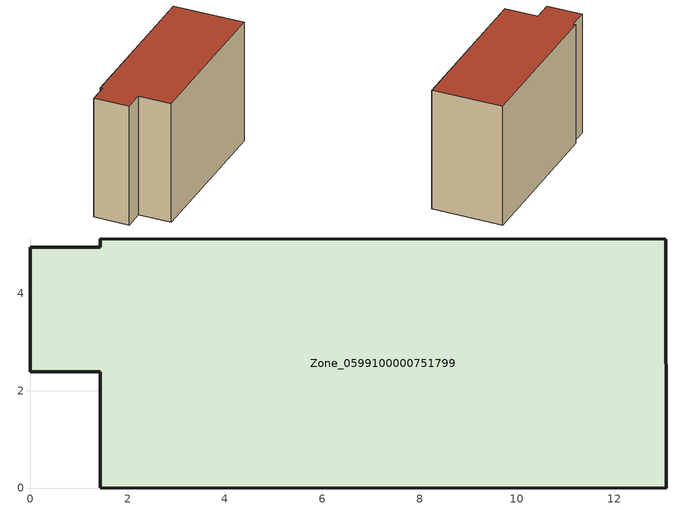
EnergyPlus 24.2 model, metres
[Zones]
Zone_0599100000751799
 floor ground (C_G): 13.07,0 1.44,0.01 1.44,2.39 0,2.39 0,4.95 1.44,4.95 1.44,5.12 13.06,5.11 z0
 wall outside (C_F): 1.44,4.95 0,4.95 0,2.39 1.44,2.39 1.44,0.01 13.07,0 13.06,5.11 1.44,5.12 1.44,4.95 z0:9.03
 roof outside (C_R): 13.07,0 13.06,5.11 1.44,5.12 1.44,4.95 0,4.95 0,2.39 1.44,2.39 1.44,0.01 z9.03
[BUILDING]
Pand.0599100000751799: North Axis=0; Terrain=City; Loads Convergence Tolerance Value=0.04; Temperature Convergence Tolerance Value=0.4; Solar Distribution=FullExterior; Maximum Number of Warmup Days=25; Minimum Number of Warmup Days=1
[Site:Location]
Rotterdam.The.Hague.AP_ZH_NLD Design_Conditions: Latitude=51.96; Longitude=4.45; Time Zone=1; Elevation=-4.5
[SITE:GROUNDTEMPERATURE:BUILDINGSURFACE]
18, 18, 18, 18, 18, 18, 18, 18, 18, 18, 18, 18
[MATERIAL] Thermal Absorptance=0.9; Solar Absorptance=0.7; Visible Absorptance=0.7
Name | Roughness | Thickness | Conductivity | Density | Specific Heat
G.TI.2006-2014 | MediumSmooth | 0.15 | 0.06 | 540 | 1210
F.TI.2006-2014 | Rough | 0.3 | 0.12 | 1920 | 840
R.TI.2006-2014 | MediumRough | 0.2 | 0.08 | 1500 | 1000
[CONSTRUCTION]
C_G: G.TI.2006-2014
C_F: F.TI.2006-2014
C_R: R.TI.2006-2014
[ZONE]
Zone_0599100000751799: Type=1; Multiplier=1; Ceiling Height=Autocalculate; Volume=Autocalculate; Floor Area=autocalculate; Part of Total Floor Area=Yes
[ZONEINFILTRATION:DESIGNFLOWRATE]
Infil_Zone_0599100000751799: Zone or ZoneList or Space or SpaceList=Zone_0599100000751799; Schedule=AlwaysOn; Design Flow Rate Calculation Method=Flow/Area; Flow Rate per Floor Area=0.0015; Constant Term Coefficient=1; Temperature Term Coefficient=0; Velocity Term Coefficient=0; Velocity Squared Term Coefficient=0
[HVACTEMPLATE:ZONE:IDEALLOADSAIRSYSTEM]
Zone_0599100000751799: Maximum Heating Supply Air Temperature=50; Minimum Cooling Supply Air Temperature=13; Maximum Heating Supply Air Humidity Ratio=0.0156; Minimum Cooling Supply Air Humidity Ratio=0.0077; Heating Limit=NoLimit; Cooling Limit=NoLimit; Dehumidification Control Type=ConstantSensibleHeatRatio; Cooling Sensible Heat Ratio=0.7; Dehumidification Setpoint=60; Humidification Control Type=None; Humidification Setpoint=30; Outdoor Air Method=None; Outdoor Air Flow Rate per Person=0.00944; Outdoor Air Flow Rate per Zone Floor Area=0; Outdoor Air Flow Rate per Zone=0; Demand Controlled Ventilation Type=None; Outdoor Air Economizer Type=NoEconomizer; Heat Recovery Type=None; Sensible Heat Recovery Effectiveness=0.7; Latent Heat Recovery Effectiveness=0.65
[ZONECONTROL:THERMOSTAT]
ThermostatControl_Zone_0599100000751799: Zone or ZoneList=Zone_0599100000751799; Control Type Schedule=DualSetpointControlType; Control 1=Thermostat_Zone_0599100000751799; Temperature Difference Between Cutout And Setpoint=0
[THERMOSTATSETPOINT:DUALSETPOINT]
Thermostat_Zone_0599100000751799: Heating Setpoint Temperature Schedule=HeatingSetpoint_Zone_0599100000751799; Cooling Setpoint Temperature Schedule=CoolingSetpoint_Zone_0599100000751799
[SCHEDULE:COMPACT]
HeatingSetpoint_Zone_0599100000751799: Through: 12/31, For: AllDays, Until: 24:00, 21
CoolingSetpoint_Zone_0599100000751799: Through: 12/31, For: AllDays, Until: 24:00, 24
DualSetpointControlType: Through: 12/31, For: AllDays, Until: 24:00, 4
AlwaysOn: Through: 12/31, For: AllDays, Until: 24:00, 1
